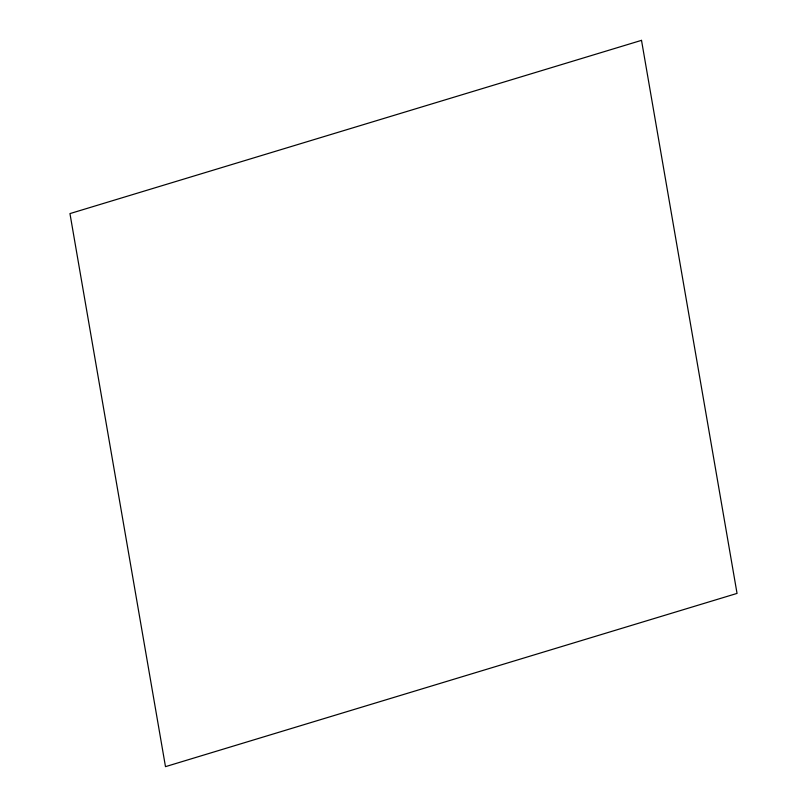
<?xml version="1.0" encoding="UTF-8"?>
<svg xmlns="http://www.w3.org/2000/svg" width="807" height="807" viewBox="0 0 807 807"><rect width="100%" height="100%" fill="white"/><g stroke="black" fill="none" stroke-linecap="round" stroke-linejoin="round"><path stroke-width="1.21" d="M641.515 40.35L69.957 213.593L165.485 766.65L737.043 593.407L641.515 40.35"/></g></svg>
